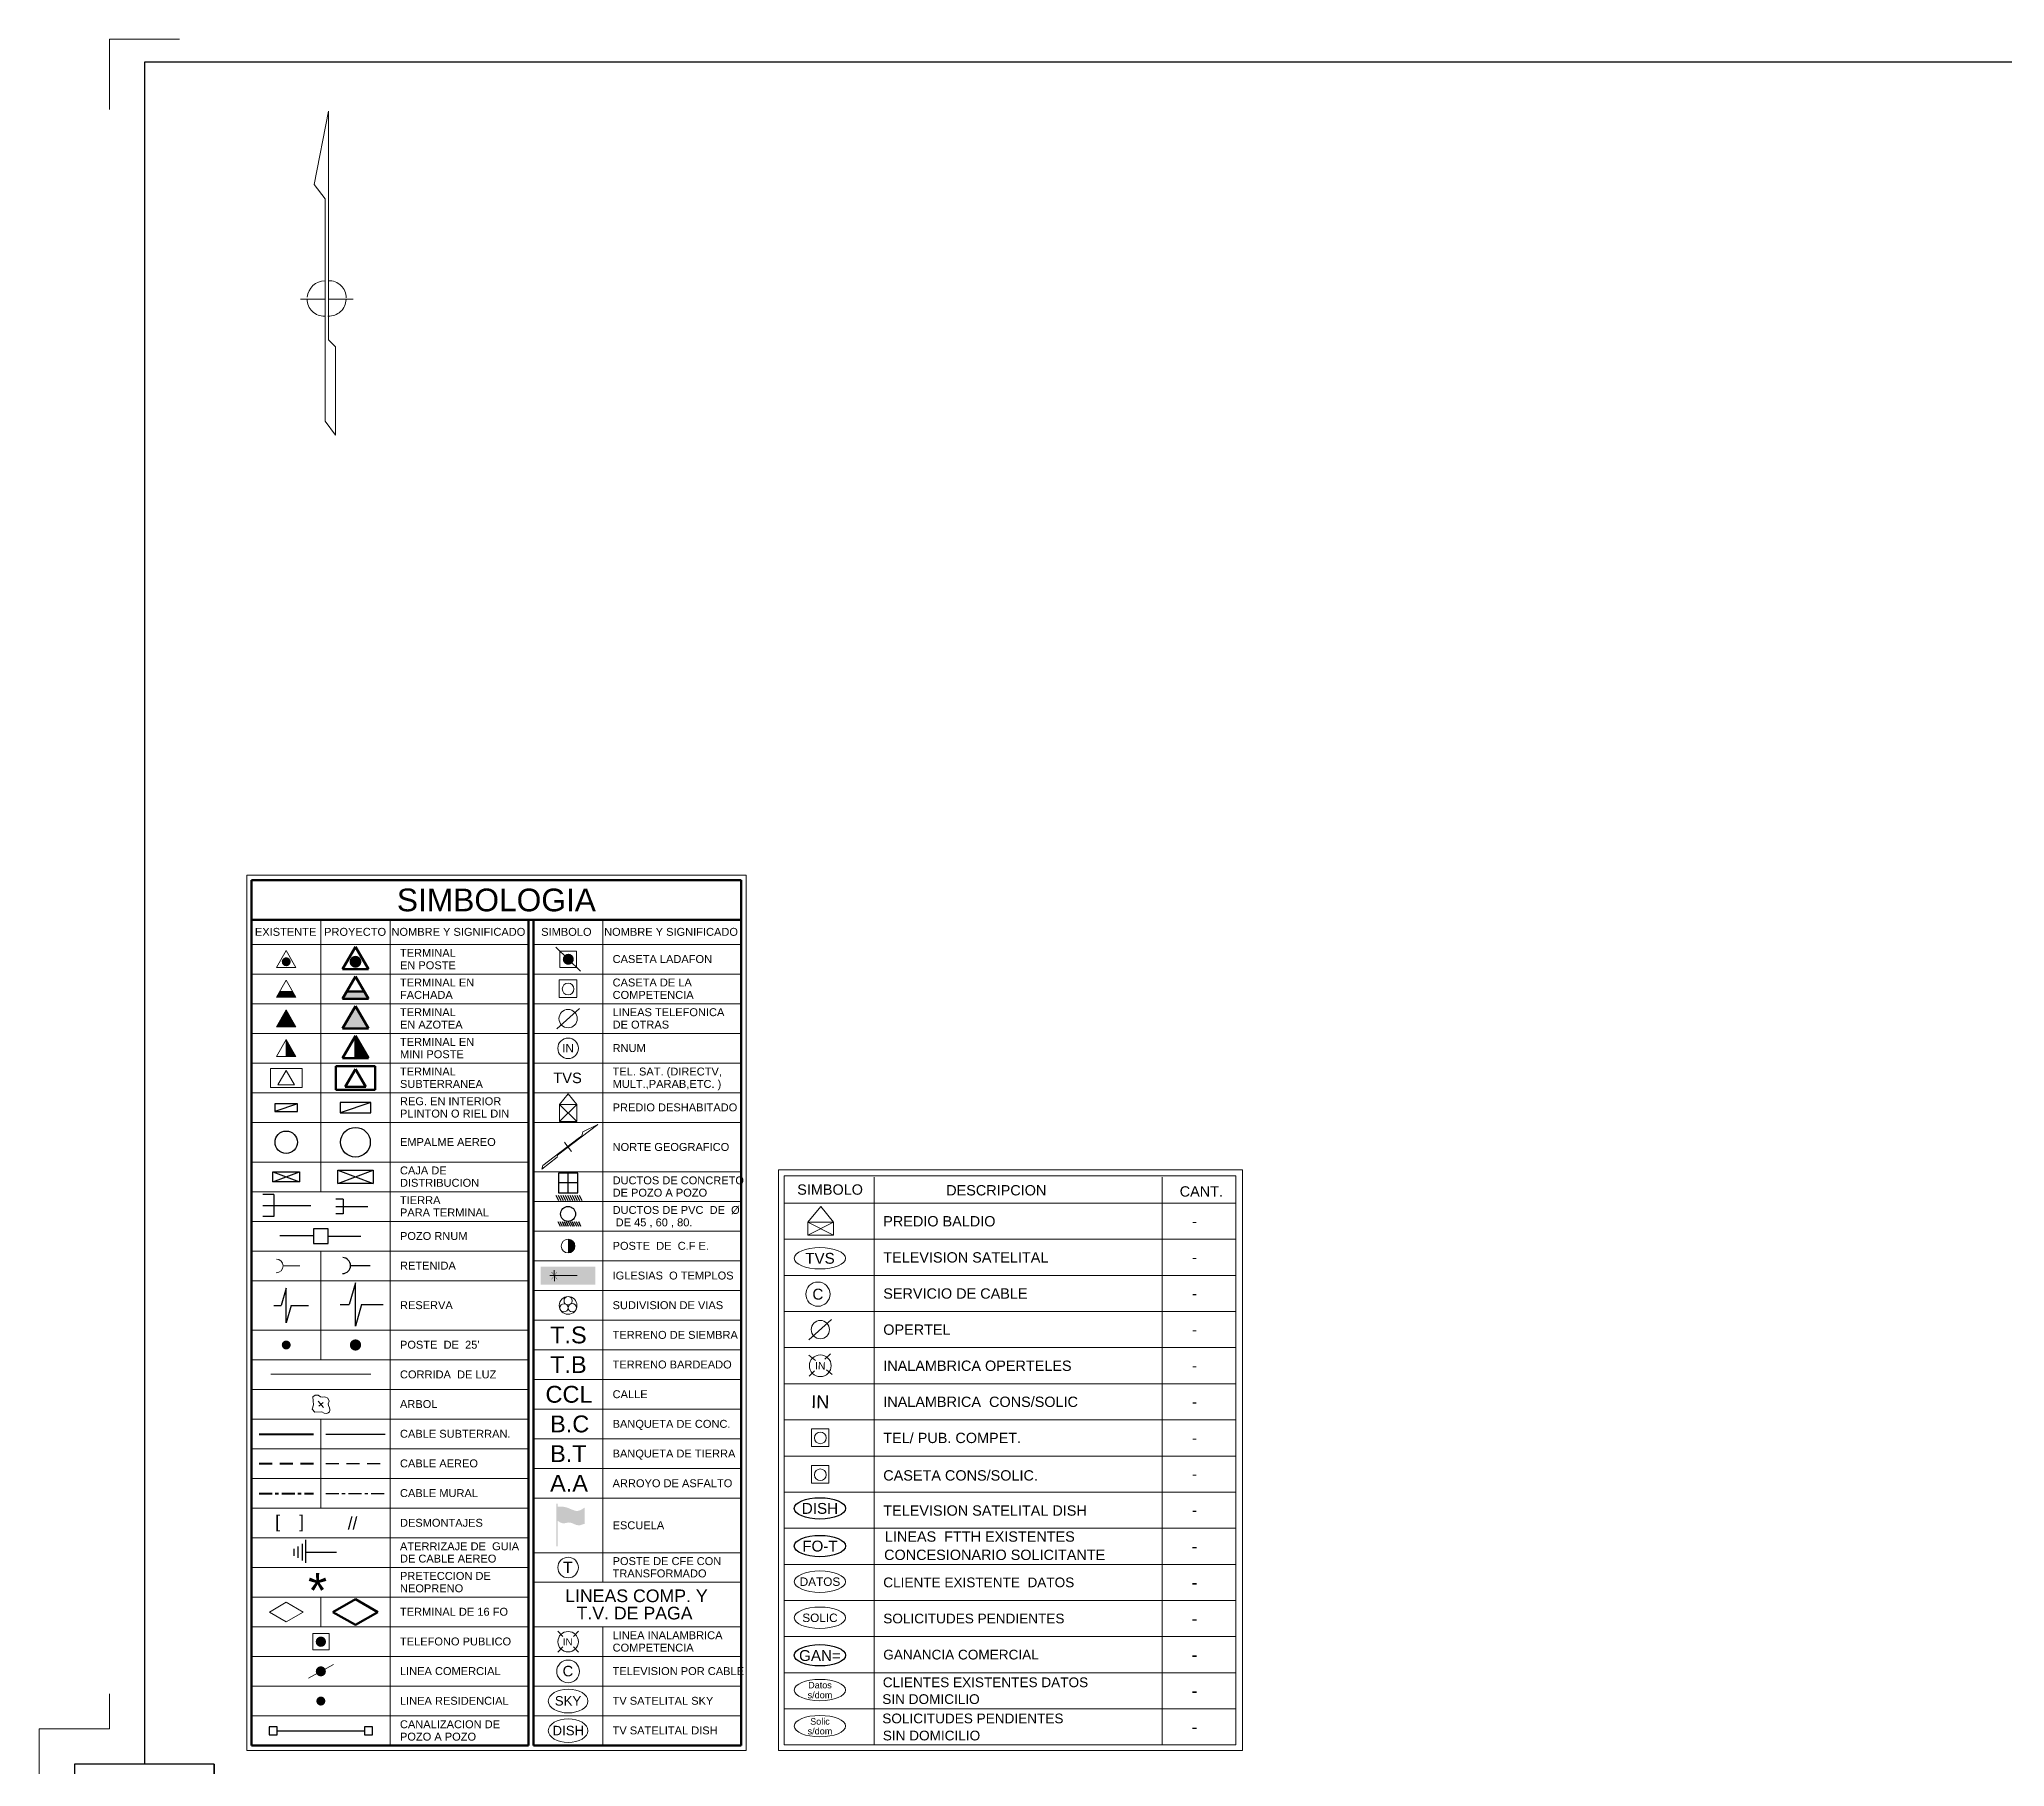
# Model space of a CAD drawing. Header units: millimetres. Extents: x -3867 to -351, y 1591 to 3666.
# Drawn here: x -2897.1 to -2594, y 1864.5 to 2130.9 of the extents above; entities that cross this region are included whole.
import ezdxf
from ezdxf.enums import TextEntityAlignment as Align

# ---------------------------------------------------------------- set-up
doc = ezdxf.new("R2010")
doc.units = ezdxf.units.MM
doc.linetypes.add('TLSIGC_002', pattern=[0.8, 0.5, -0.3])
doc.linetypes.add('TLSIGC_004', pattern=[7, 4, -1, 1, -1])
for name, color, linetype, lineweight in [('CABLE EXISTENTE SUBTERRANEO SECUNDARIO', 82, 'Continuous', 40), ('CAJA DE DISTRIBUCION EXISTENTE', 92, 'Continuous', 30), ('CAJA DE EMPALMES EXISTENTE SECUNDARIO', 82, 'Continuous', 30), ('CANALIZACION P.V.C. ALIGERADA EXISTENTE', 132, 'Continuous', 30), ('CASETA TELEFONICA LADATEL', 82, 'Continuous', 15), ('MARCO DE CONSTRUCCION', 7, 'Continuous', 5), ('PERFILES  DE CANALIZACION P.V.C. ALIGERADA EXISTENTE', 132, 'Continuous', 30), ('POZOS TRADICIONALES EXISTENTES', 132, 'Continuous', 30), ('REGISTROS DE DISTRIBUCION DE EDIFICIOS EXISTENTE', 82, 'Continuous', 30), ('TERMINAL PROYECTADA EN INTERIOR', 1, 'Continuous', 60)]:
    doc.layers.add(name, color=color, linetype=linetype, lineweight=lineweight)
doc.layers.add('CABLE PROYECTADO SUBTERRANEO', color=1, linetype='Continuous')
doc.layers.add('CLIENTE INFINITUM', color=1, linetype='Continuous')
doc.styles.get("Standard").update_dxf_attribs({"font": 'arial.ttf'})

msp = doc.modelspace()

# ---------------------------------------------------------------- hatches: boundary and pattern name
at = {"layer": 'CABLE PROYECTADO SUBTERRANEO'}
h = msp.add_hatch(color=256, dxfattribs=at)
edge = h.paths.add_edge_path()
edge.add_arc((-2848.37, 1929.58), 0.874, 0, 360)
at = {"layer": 'CASETA TELEFONICA LADATEL'}
h = msp.add_hatch(color=256, dxfattribs=at)
edge = h.paths.add_edge_path()
edge.add_arc((-2815.55, 1989.06), 0.85, 0, 360)
h = msp.add_hatch(color=256, dxfattribs=at)
edge = h.paths.add_edge_path()
edge.add_arc((-2853.71, 1883.82), 0.798, 0, 360)
at = {"layer": 'MARCO DE CONSTRUCCION'}
h = msp.add_hatch(color=0, dxfattribs=at)
edge = h.paths.add_edge_path()
edge.add_arc((-2859.05, 1988.68), 0.69, 0, 360)
for points in [[(-2857.55, 1983.24), (-2858.05, 1984.1), (-2860.05, 1984.1), (-2860.55, 1983.24)], [(-2860.55, 1978.66), (-2859.05, 1981.26), (-2857.55, 1978.66)], [(-2859.05, 1976.69), (-2859.05, 1974.09), (-2857.55, 1974.09)], [(-2815.58, 1945.88), (-2815.44, 1945.87), (-2815.3, 1945.84), (-2815.2, 1945.81), (-2815.08, 1945.75), (-2814.93, 1945.65), (-2814.84, 1945.57), (-2814.75, 1945.47), (-2814.68, 1945.36), (-2814.62, 1945.24), (-2814.58, 1945.15), (-2814.55, 1945.02), (-2814.54, 1944.89), (-2814.54, 1944.81), (-2814.55, 1944.67), (-2814.58, 1944.52), (-2814.65, 1944.36), (-2814.72, 1944.25), (-2814.8, 1944.14), (-2814.91, 1944.04), (-2814.99, 1943.98), (-2815.07, 1943.92), (-2815.22, 1943.85), (-2815.36, 1943.81), (-2815.48, 1943.79), (-2815.58, 1943.78)], [(-2819.81, 1938.87), (-2811.37, 1938.87), (-2811.37, 1941.68), (-2819.81, 1941.68), (-2819.81, 1938.87), (-2819.78, 1938.9), (-2811.4, 1938.9), (-2811.4, 1941.65), (-2819.78, 1941.65), (-2819.78, 1938.89)], [(-2818.41, 1940.3), (-2817.73, 1940.3), (-2817.73, 1941.12), (-2817.68, 1941.12), (-2817.68, 1940.3), (-2812.78, 1940.3), (-2812.78, 1940.25), (-2817.68, 1940.25), (-2817.68, 1939.43), (-2817.73, 1939.43), (-2817.73, 1940.25), (-2818.41, 1940.25), (-2818.41, 1940.3)], [(-2818.15, 1940.82), (-2818.11, 1940.86), (-2817.8, 1940.45), (-2817.84, 1940.42)], [(-2817.86, 1940.12), (-2817.82, 1940.1), (-2818.11, 1939.7), (-2818.14, 1939.73)], [(-2817.6, 1940.1), (-2817.56, 1940.14), (-2817.25, 1939.73), (-2817.29, 1939.7)], [(-2817.3, 1940.84), (-2817.27, 1940.82), (-2817.56, 1940.42), (-2817.59, 1940.46)]]:
    msp.add_hatch(color=256, dxfattribs=at).paths.add_polyline_path(points)
h = msp.add_hatch(color=256, dxfattribs=at)
edge = h.paths.add_edge_path()
edge.add_arc((-2859.05, 1929.58), 0.69, 0, 360)
at = {"layer": 'MARCO DE CONSTRUCCION', "linetype": 'Continuous', "lineweight": 20}
msp.add_hatch(color=7, dxfattribs=at).paths.add_polyline_path([(-2817.42, 1898.53), (-2817.2, 1898.53), (-2817.2, 1902.47), (-2817.03, 1902.36), (-2816.96, 1902.31), (-2816.87, 1902.25), (-2816.78, 1902.21), (-2816.65, 1902.16), (-2816.56, 1902.13), (-2816.47, 1902.1), (-2816.31, 1902.08), (-2816.21, 1902.08), (-2816.12, 1902.09), (-2815.92, 1902.13), (-2815.79, 1902.16), (-2815.69, 1902.18), (-2815.64, 1902.19), (-2815.61, 1902.2), (-2815.58, 1902.2), (-2815.56, 1902.21), (-2815.53, 1902.21), (-2815.51, 1902.21), (-2815.48, 1902.2), (-2815.37, 1902.2), (-2815.26, 1902.18), (-2815.17, 1902.16), (-2815.1, 1902.15), (-2815.04, 1902.13), (-2814.95, 1902.09), (-2814.84, 1902.05), (-2814.71, 1902), (-2814.59, 1901.94), (-2814.38, 1901.85), (-2814.09, 1901.79), (-2813.97, 1901.76), (-2813.88, 1901.76), (-2813.79, 1901.77), (-2813.7, 1901.79), (-2813.63, 1901.81), (-2813.46, 1901.87), (-2813.35, 1901.91), (-2813.23, 1901.96), (-2813.16, 1901.99), (-2813.11, 1901.99), (-2813.03, 1901.98), (-2813.03, 1904.49), (-2813.06, 1904.48), (-2813.12, 1904.44), (-2813.33, 1904.3), (-2813.54, 1904.18), (-2813.67, 1904.11), (-2813.85, 1904.05), (-2813.98, 1904.02), (-2813.98, 1904.02), (-2814.09, 1903.99), (-2814.18, 1903.98), (-2814.29, 1903.98), (-2814.51, 1904.03), (-2814.61, 1904.06), (-2814.78, 1904.12), (-2814.91, 1904.17), (-2815.2, 1904.28), (-2815.45, 1904.39), (-2815.65, 1904.47), (-2815.99, 1904.57), (-2816.39, 1904.64), (-2816.61, 1904.66), (-2816.85, 1904.67), (-2817.14, 1904.65), (-2817.2, 1904.66), (-2817.2, 1905.1), (-2817.42, 1905.1), (-2817.42, 1905.1), (-2817.42, 1905.1)])
at = {"layer": 'MARCO DE CONSTRUCCION'}
h = msp.add_hatch(color=7, dxfattribs=at)
edge = h.paths.add_edge_path()
edge.add_arc((-2853.71, 1879.25), 0.782, 0, 360)
h = msp.add_hatch(color=7, dxfattribs=at)
edge = h.paths.add_edge_path()
edge.add_arc((-2853.71, 1874.67), 0.698, 0, 360)
at = {"layer": 'TERMINAL PROYECTADA EN INTERIOR', "linetype": 'Continuous', "lineweight": 50}
h = msp.add_hatch(color=1, dxfattribs=at)
edge = h.paths.add_edge_path()
edge.add_arc((-2848.37, 1988.68), 0.92, 0, 360)
at = {"layer": 'TERMINAL PROYECTADA EN INTERIOR'}
for points in [[(-2846.37, 1982.95), (-2847.04, 1984.1), (-2849.71, 1984.1), (-2850.37, 1982.95)], [(-2848.37, 1981.84), (-2850.37, 1978.37), (-2846.37, 1978.37)], [(-2848.37, 1973.8), (-2846.37, 1973.8), (-2848.37, 1977.26)]]:
    msp.add_hatch(color=256, dxfattribs=at).paths.add_polyline_path(points)

# ---------------------------------------------------------------- linework, layer by layer
at = {"layer": 'CABLE EXISTENTE SUBTERRANEO SECUNDARIO', "linetype": 'Continuous', "ltscale": 4}
msp.add_line((-2863.24, 1915.85), (-2854.85, 1915.85), dxfattribs=at)
at = {"layer": 'CABLE EXISTENTE SUBTERRANEO SECUNDARIO', "linetype": 'TLSIGC_002', "ltscale": 4}
msp.add_line((-2863.24, 1911.28), (-2854.85, 1911.28), dxfattribs=at)
at = {"layer": 'CABLE EXISTENTE SUBTERRANEO SECUNDARIO', "linetype": 'TLSIGC_004', "ltscale": 0.5}
msp.add_line((-2863.24, 1906.7), (-2854.85, 1906.7), dxfattribs=at)
at = {"layer": 'CABLE PROYECTADO SUBTERRANEO'}
for p, q in [((-2846.01, 1966.97), (-2850.73, 1965.39)), ((-2846.01, 1966.97), (-2850.73, 1966.97)), ((-2850.73, 1966.97), (-2850.73, 1965.39)), ((-2850.73, 1965.39), (-2846.01, 1965.39)), ((-2846.01, 1965.39), (-2846.01, 1966.97)), ((-2851.09, 1954.49), (-2845.65, 1956.53)), ((-2851.09, 1956.53), (-2845.65, 1954.49)), ((-2851.09, 1956.53), (-2845.65, 1956.53)), ((-2851.09, 1954.49), (-2851.09, 1956.53)), ((-2845.65, 1956.53), (-2845.65, 1954.49)), ((-2860.97, 1952.8), (-2862.68, 1952.8)), ((-2860.97, 1952.8), (-2860.97, 1949.37)), ((-2845.65, 1954.49), (-2851.09, 1954.49)), ((-2862.68, 1951.09), (-2855.25, 1951.09)), ((-2860.97, 1949.37), (-2862.68, 1949.37)), ((-2849.14, 1941.83), (-2846.09, 1941.83)), ((-2848.37, 1939.15), (-2849.32, 1935.81)), ((-2848.37, 1932.48), (-2848.37, 1939.15)), ((-2850.75, 1935.81), (-2849.32, 1935.81)), ((-2847.42, 1935.81), (-2848.37, 1932.48)), ((-2847.42, 1935.81), (-2844.08, 1935.81)), ((-2857.84, 1897.04), (-2857.84, 1898.12)), ((-2857.24, 1898.53), (-2857.24, 1896.75)), ((-2856.55, 1896.34), (-2856.55, 1898.93)), ((-2856.07, 1897.63), (-2851.31, 1897.63)), ((-2856.06, 1899.52), (-2856.06, 1895.96))]:
    msp.add_line(p, q, dxfattribs=at)
at = {"layer": 'CABLE PROYECTADO SUBTERRANEO', "linetype": 'Continuous', "ltscale": 4}
msp.add_line((-2852.95, 1915.85), (-2843.8, 1915.85), dxfattribs=at)
at = {"layer": 'CABLE PROYECTADO SUBTERRANEO', "linetype": 'TLSIGC_002', "ltscale": 4}
msp.add_line((-2852.95, 1911.28), (-2843.8, 1911.28), dxfattribs=at)
at = {"layer": 'CABLE PROYECTADO SUBTERRANEO', "linetype": 'TLSIGC_004', "ltscale": 0.5}
msp.add_line((-2852.95, 1906.7), (-2843.8, 1906.7), dxfattribs=at)
at = {"layer": 'CABLE PROYECTADO SUBTERRANEO'}
msp.add_circle((-2848.37, 1960.84), 2.29, dxfattribs=at)
msp.add_arc((-2850.36, 1941.82), 1.23, 270, 89, dxfattribs=at)
at = {"layer": 'CAJA DE DISTRIBUCION EXISTENTE'}
for p, q in [((-2861.09, 1954.74), (-2857, 1956.27)), ((-2861.09, 1956.27), (-2857, 1954.74)), ((-2861.09, 1956.27), (-2857, 1956.27)), ((-2861.09, 1954.74), (-2861.09, 1956.27)), ((-2857, 1956.27), (-2857, 1954.74)), ((-2857, 1954.74), (-2861.09, 1954.74))]:
    msp.add_line(p, q, dxfattribs=at)
at = {"layer": 'CAJA DE EMPALMES EXISTENTE SECUNDARIO'}
for p, q in [((-2850.28, 1952.07), (-2851.42, 1952.07)), ((-2850.28, 1952.07), (-2850.28, 1949.79)), ((-2851.42, 1950.93), (-2846.47, 1950.93)), ((-2850.28, 1949.79), (-2851.42, 1949.79)), ((-2859.05, 1938.35), (-2859.81, 1935.68)), ((-2859.05, 1933.01), (-2859.05, 1938.35)), ((-2860.95, 1935.68), (-2859.81, 1935.68)), ((-2858.29, 1935.68), (-2859.05, 1933.01)), ((-2858.29, 1935.68), (-2855.62, 1935.68))]:
    msp.add_line(p, q, dxfattribs=at)
msp.add_circle((-2859.05, 1960.84), 1.73, dxfattribs=at)
at = {"layer": 'CANALIZACION P.V.C. ALIGERADA EXISTENTE'}
for p, q in [((-2854.87, 1946.43), (-2860.06, 1946.43)), ((-2852.54, 1946.36), (-2847.57, 1946.36)), ((-2860.43, 1870.09), (-2846.98, 1870.09))]:
    msp.add_line(p, q, dxfattribs=at)
at = {"layer": 'CASETA TELEFONICA LADATEL'}
for p, q in [((-2817.47, 1990.91), (-2813.69, 1987.21)), ((-2816.9, 1990.32), (-2814.3, 1990.32)), ((-2816.86, 1987.8), (-2816.86, 1990.27)), ((-2814.3, 1990.32), (-2814.3, 1987.8)), ((-2814.3, 1987.8), (-2816.86, 1987.8)), ((-2852.45, 1885.09), (-2854.97, 1885.09)), ((-2854.97, 1885.09), (-2854.97, 1882.56)), ((-2854.97, 1882.56), (-2852.45, 1882.56)), ((-2852.45, 1882.56), (-2852.45, 1885.09))]:
    msp.add_line(p, q, dxfattribs=at)
for centre in [(-2815.58, 1975.33), (-2815.58, 1895.26)]:
    msp.add_circle(centre, 1.59, dxfattribs=at)
at = {"layer": 'CLIENTE INFINITUM', "linetype": 'Continuous'}
for centre in [(-2776.74, 1904.38), (-2776.74, 1898.57), (-2776.74, 1881.73)]:
    msp.add_ellipse(centre, major_axis=(-3.96, 0), ratio=0.416, dxfattribs=at)
at = {"layer": 'MARCO DE CONSTRUCCION'}
for p, q in [((-2852.55, 2119.87), (-2854.73, 2108.52)), ((-2852.55, 2084.59), (-2852.55, 2119.87)), ((-2854.73, 2108.52), (-2853.07, 2106.32)), ((-2853.07, 2106.32), (-2853.07, 2103.02)), ((-2853.07, 2103.02), (-2853.07, 2072.07)), ((-2853.07, 2090.85), (-2856.86, 2090.85)), ((-2852.55, 2090.85), (-2848.75, 2090.85)), ((-2851.47, 2083.51), (-2852.55, 2084.59)), ((-2851.47, 2069.89), (-2851.47, 2083.51)), ((-2853.07, 2072.07), (-2851.47, 2069.89)), ((-2859.05, 1990.41), (-2860.55, 1987.81)), ((-2857.55, 1987.81), (-2859.05, 1990.41)), ((-2860.55, 1987.81), (-2857.55, 1987.81)), ((-2859.05, 1985.84), (-2860.55, 1983.24)), ((-2857.55, 1983.24), (-2859.05, 1985.84)), ((-2814.26, 1985.9), (-2816.96, 1985.9)), ((-2816.96, 1985.9), (-2816.96, 1983.17)), ((-2814.26, 1983.24), (-2814.26, 1985.9)), ((-2860.55, 1983.24), (-2857.55, 1983.24)), ((-2860.05, 1984.1), (-2858.05, 1984.1)), ((-2816.96, 1983.17), (-2814.26, 1983.17)), ((-2817.34, 1978.35), (-2813.83, 1981.47)), ((-2859.05, 1976.69), (-2860.55, 1974.09)), ((-2859.05, 1976.69), (-2859.05, 1974.09)), ((-2857.55, 1974.09), (-2859.05, 1976.69)), ((-2860.55, 1974.09), (-2857.55, 1974.09)), ((-2856.61, 1972.22), (-2861.49, 1972.22)), ((-2861.49, 1972.22), (-2861.49, 1969.29)), ((-2859.05, 1971.9), (-2860.33, 1969.68)), ((-2857.77, 1969.68), (-2859.05, 1971.9)), ((-2856.61, 1969.29), (-2856.61, 1972.22)), ((-2861.49, 1969.29), (-2856.61, 1969.29)), ((-2860.33, 1969.68), (-2857.77, 1969.68)), ((-2778.59, 1948.5), (-2776.61, 1950.95)), ((-2776.61, 1950.95), (-2774.64, 1948.5)), ((-2778.59, 1946.52), (-2774.64, 1948.5)), ((-2774.64, 1946.52), (-2778.59, 1948.5)), ((-2774.64, 1948.5), (-2778.59, 1948.5)), ((-2778.59, 1948.5), (-2778.59, 1946.52)), ((-2778.59, 1946.52), (-2774.64, 1946.52)), ((-2774.64, 1946.52), (-2774.64, 1948.5)), ((-2859.55, 1941.78), (-2856.94, 1941.78)), ((-2818.41, 1940.28), (-2814.19, 1940.28)), ((-2817.71, 1941.12), (-2817.7, 1939.44)), ((-2854.61, 1921.84), (-2854.93, 1921.59)), ((-2854.93, 1921.59), (-2854.82, 1920.35)), ((-2854.4, 1921.83), (-2854.61, 1921.84)), ((-2854.14, 1921.86), (-2854.4, 1921.83)), ((-2853.77, 1921.59), (-2854.14, 1921.86)), ((-2853.5, 1921.51), (-2853.77, 1921.59)), ((-2853.11, 1921.58), (-2853.5, 1921.51)), ((-2852.64, 1921.37), (-2853.11, 1921.58)), ((-2854.82, 1920.35), (-2855.03, 1919.68)), ((-2855.03, 1919.68), (-2854.64, 1919.2)), ((-2854.64, 1919.2), (-2853.54, 1919.28)), ((-2854.1, 1920.93), (-2853.31, 1919.92)), ((-2853.37, 1920.69), (-2854.04, 1920.17)), ((-2853.54, 1919.28), (-2853.18, 1919.07)), ((-2853.18, 1919.07), (-2852.78, 1919.02)), ((-2852.78, 1919.02), (-2852.57, 1919.13)), ((-2852.42, 1920.94), (-2852.64, 1921.37)), ((-2852.59, 1920.49), (-2852.42, 1920.94)), ((-2852.51, 1920.27), (-2852.59, 1920.49)), ((-2852.57, 1919.13), (-2852.4, 1919.28)), ((-2852.37, 1919.89), (-2852.51, 1920.27)), ((-2852.4, 1919.28), (-2852.32, 1919.46)), ((-2852.33, 1919.62), (-2852.37, 1919.89)), ((-2852.32, 1919.46), (-2852.33, 1919.62)), ((-2859.05, 1889.9), (-2861.65, 1888.4)), ((-2861.65, 1888.4), (-2859.05, 1886.9)), ((-2856.45, 1888.4), (-2859.05, 1889.9)), ((-2859.05, 1886.9), (-2856.45, 1888.4)), ((-2816.39, 1884.63), (-2817.18, 1885.43)), ((-2814.77, 1884.63), (-2813.98, 1885.43)), ((-2816.39, 1883.02), (-2817.18, 1882.22)), ((-2814.77, 1883.02), (-2813.98, 1882.22))]:
    msp.add_line(p, q, dxfattribs=at)
at = {"layer": 'MARCO DE CONSTRUCCION', "color": 7, "linetype": 'Continuous', "lineweight": 5}
for p, q in [((-2788.13, 2002.02), (-2865.15, 2002.02)), ((-2865.15, 2002.02), (-2865.15, 1867.05)), ((-2788.13, 1867.05), (-2788.13, 2002.02)), ((-2864.39, 1995.16), (-2821.68, 1995.16)), ((-2853.71, 1995.16), (-2853.71, 1953.22)), ((-2843.03, 1995.16), (-2843.03, 1867.81)), ((-2810.24, 1995.16), (-2810.24, 1892.98)), ((-2864.39, 1991.35), (-2821.68, 1991.35)), ((-2820.92, 1991.35), (-2788.89, 1991.35)), ((-2864.39, 1986.77), (-2821.68, 1986.77)), ((-2820.92, 1986.77), (-2788.89, 1986.77)), ((-2864.39, 1982.2), (-2821.68, 1982.2)), ((-2820.92, 1982.2), (-2788.89, 1982.2)), ((-2864.39, 1977.62), (-2821.68, 1977.62)), ((-2820.92, 1977.62), (-2788.89, 1977.62)), ((-2864.39, 1973.05), (-2821.68, 1973.05)), ((-2820.92, 1973.05), (-2788.89, 1973.05)), ((-2864.39, 1968.47), (-2821.68, 1968.47)), ((-2820.92, 1968.47), (-2788.89, 1968.47)), ((-2864.39, 1963.89), (-2821.68, 1963.89)), ((-2820.92, 1963.89), (-2788.89, 1963.89)), ((-2864.39, 1957.79), (-2821.68, 1957.79)), ((-2820.92, 1956.27), (-2788.89, 1956.27)), ((-2864.39, 1953.22), (-2821.68, 1953.22)), ((-2820.92, 1951.69), (-2788.89, 1951.69)), ((-2864.39, 1948.64), (-2821.68, 1948.64)), ((-2820.92, 1947.12), (-2788.89, 1947.12)), ((-2864.39, 1944.07), (-2821.68, 1944.07)), ((-2853.71, 1944.07), (-2853.71, 1927.29)), ((-2820.92, 1942.54), (-2788.89, 1942.54)), ((-2864.39, 1939.49), (-2821.68, 1939.49)), ((-2820.92, 1937.97), (-2788.89, 1937.97)), ((-2864.39, 1931.87), (-2821.68, 1931.87)), ((-2820.92, 1933.39), (-2788.89, 1933.39)), ((-2820.92, 1928.82), (-2788.89, 1928.82)), ((-2864.39, 1927.29), (-2821.68, 1927.29)), ((-2864.39, 1922.72), (-2821.68, 1922.72)), ((-2820.92, 1924.24), (-2788.89, 1924.24)), ((-2820.92, 1919.67), (-2788.89, 1919.67)), ((-2864.39, 1918.14), (-2821.68, 1918.14)), ((-2853.71, 1918.14), (-2853.71, 1904.41)), ((-2864.39, 1913.56), (-2821.68, 1913.56)), ((-2820.92, 1915.09), (-2788.89, 1915.09)), ((-2820.92, 1910.51), (-2788.89, 1910.51)), ((-2864.39, 1908.99), (-2821.68, 1908.99)), ((-2864.39, 1904.41), (-2821.68, 1904.41)), ((-2820.92, 1905.94), (-2788.89, 1905.94)), ((-2864.39, 1899.84), (-2821.68, 1899.84)), ((-2820.92, 1897.55), (-2788.89, 1897.55)), ((-2864.39, 1895.26), (-2821.68, 1895.26)), ((-2820.92, 1892.98), (-2788.89, 1892.98)), ((-2864.39, 1890.69), (-2821.68, 1890.69)), ((-2853.71, 1890.69), (-2853.71, 1886.11)), ((-2864.39, 1886.11), (-2821.68, 1886.11)), ((-2820.92, 1886.11), (-2788.89, 1886.11)), ((-2810.24, 1886.11), (-2810.24, 1867.81)), ((-2864.39, 1881.54), (-2821.68, 1881.54)), ((-2820.92, 1881.54), (-2788.89, 1881.54)), ((-2864.39, 1876.96), (-2821.68, 1876.96)), ((-2820.92, 1876.96), (-2788.89, 1876.96)), ((-2864.39, 1872.39), (-2821.68, 1872.39)), ((-2820.92, 1872.39), (-2788.89, 1872.39)), ((-2865.15, 1867.05), (-2788.13, 1867.05))]:
    msp.add_line(p, q, dxfattribs=at)
at = {"layer": 'MARCO DE CONSTRUCCION', "color": 7, "linetype": 'Continuous', "lineweight": 50}
for p, q in [((-2864.39, 2001.26), (-2788.89, 2001.26)), ((-2864.39, 2001.26), (-2864.39, 1867.81)), ((-2788.89, 2001.26), (-2788.89, 1867.81)), ((-2788.89, 1995.16), (-2864.39, 1995.16)), ((-2821.68, 1867.81), (-2821.68, 1995.16)), ((-2820.92, 1995.16), (-2820.92, 1867.81)), ((-2864.39, 1867.81), (-2821.68, 1867.81)), ((-2820.92, 1867.81), (-2788.89, 1867.81))]:
    msp.add_line(p, q, dxfattribs=at)
at = {"layer": 'MARCO DE CONSTRUCCION', "color": 7}
for p, q in [((-2816.9, 1966.68), (-2815.58, 1968.31)), ((-2815.58, 1968.31), (-2814.26, 1966.68)), ((-2816.9, 1964.05), (-2814.26, 1966.68)), ((-2814.26, 1964.05), (-2816.9, 1966.68)), ((-2814.26, 1966.68), (-2816.9, 1966.68)), ((-2816.9, 1966.68), (-2816.9, 1964.05)), ((-2816.9, 1964.05), (-2814.26, 1964.05)), ((-2814.26, 1964.05), (-2814.26, 1966.68)), ((-2814.04, 1961.41), (-2819.47, 1957.27)), ((-2817.2, 1958.85), (-2811.01, 1963.57)), ((-2813.46, 1961.85), (-2814.04, 1961.41)), ((-2813.29, 1962.43), (-2813.46, 1961.85)), ((-2811.01, 1963.57), (-2813.29, 1962.43)), ((-2819.64, 1956.69), (-2817.25, 1958.52)), ((-2817.25, 1958.52), (-2817.2, 1958.85)), ((-2815.65, 1960.18), (-2816.16, 1960.84)), ((-2815.58, 1960.08), (-2815.07, 1959.41)), ((-2819.47, 1957.27), (-2819.64, 1956.69)), ((-2861.4, 1925.07), (-2846.02, 1925.07)), ((-2855.64, 1878.18), (-2851.78, 1880.32))]:
    msp.add_line(p, q, dxfattribs=at)
at = {"layer": 'MARCO DE CONSTRUCCION', "linetype": 'Continuous'}
for p, q in [((-2768.36, 1867.91), (-2768.36, 1955.45)), ((-2723.97, 1955.45), (-2723.97, 1867.91)), ((-2782.27, 1951.45), (-2712.59, 1951.45)), ((-2712.59, 1945.88), (-2782.27, 1945.88)), ((-2712.59, 1940.31), (-2782.27, 1940.31)), ((-2712.59, 1934.74), (-2782.27, 1934.74)), ((-2712.59, 1929.17), (-2782.27, 1929.17)), ((-2712.59, 1923.6), (-2782.27, 1923.6)), ((-2712.59, 1918.03), (-2782.27, 1918.03)), ((-2712.59, 1912.46), (-2782.27, 1912.46)), ((-2712.59, 1906.89), (-2782.27, 1906.89)), ((-2712.59, 1901.32), (-2782.27, 1901.32)), ((-2712.59, 1895.75), (-2782.27, 1895.75)), ((-2712.59, 1890.18), (-2782.27, 1890.18)), ((-2712.59, 1884.61), (-2782.27, 1884.61)), ((-2712.59, 1879.04), (-2782.27, 1879.04)), ((-2712.59, 1873.48), (-2782.27, 1873.48))]:
    msp.add_line(p, q, dxfattribs=at)
at = {"layer": 'MARCO DE CONSTRUCCION', "color": 4, "linetype": 'Continuous'}
for p, q in [((-2778.45, 1930.39), (-2774.94, 1933.51)), ((-2778.47, 1928), (-2777.45, 1927.2)), ((-2775.98, 1927.38), (-2775.13, 1928.23)), ((-2778.39, 1924.79), (-2777.6, 1925.57)), ((-2775.74, 1925.76), (-2774.84, 1925.02))]:
    msp.add_line(p, q, dxfattribs=at)
at = {"layer": 'MARCO DE CONSTRUCCION'}
for points in [[(-2875.49, 2130.93), (-2886.31, 2130.93), (-2886.31, 2120.11)], [(-2857.55, 1978.66), (-2859.05, 1981.26), (-2860.55, 1978.66), (-2857.55, 1978.66)], [(-2886.31, 1875.78), (-2886.31, 1870.37), (-2897.13, 1870.37), (-2897.13, 1859.55)]]:
    msp.add_lwpolyline(points, dxfattribs=at)
at = {"layer": 'MARCO DE CONSTRUCCION', "color": 7, "linetype": 'Continuous', "lineweight": 30}
msp.add_lwpolyline([(-2870.15, 1864.96), (-2891.72, 1864.96), (-2891.72, 1602.5), (-2870.15, 1602.5), (-2870.15, 1864.96), (-2870.15, 1602.5), (-2070.22, 1602.5), (-2070.22, 2127.42), (-2880.93, 2127.42), (-2880.93, 1864.96)], dxfattribs=at)
at = {"layer": 'MARCO DE CONSTRUCCION', "linetype": 'Continuous'}
for points in [[(-2711.6, 1867.05), (-2783.13, 1867.05), (-2783.13, 1956.58), (-2711.6, 1956.58)], [(-2782.27, 1955.67), (-2712.59, 1955.67), (-2712.59, 1867.91), (-2782.27, 1867.91)]]:
    msp.add_lwpolyline(points, close=True, dxfattribs=at)
at = {"layer": 'MARCO DE CONSTRUCCION', "color": 4, "linetype": 'Continuous'}
msp.add_lwpolyline([(-2778.07, 1916.67), (-2775.37, 1916.67), (-2775.37, 1913.94), (-2778.07, 1913.94)], close=True, dxfattribs=at)
at = {"layer": 'MARCO DE CONSTRUCCION', "color": 1, "linetype": 'Continuous'}
msp.add_lwpolyline([(-2778.07, 1910.99), (-2775.37, 1910.99), (-2775.37, 1908.26), (-2778.07, 1908.26)], close=True, dxfattribs=at)
at = {"layer": 'MARCO DE CONSTRUCCION'}
for centre, radius in [((-2815.58, 1984.48), 0.903), ((-2815.58, 1944.83), 1.05), ((-2815.58, 1935.68), 1.36), ((-2815.58, 1936.4), 0.633), ((-2816.21, 1935.31), 0.633), ((-2814.94, 1935.32), 0.633), ((-2815.58, 1883.82), 1.58), ((-2815.58, 1879.25), 1.75)]:
    msp.add_circle(centre, radius, dxfattribs=at)
at = {"layer": 'MARCO DE CONSTRUCCION', "color": 7}
msp.add_circle((-2815.58, 1979.91), 1.41, dxfattribs=at)
at = {"layer": 'MARCO DE CONSTRUCCION', "color": 4, "linetype": 'Continuous'}
for centre, radius in [((-2777.06, 1937.42), 1.87), ((-2776.69, 1931.95), 1.41), ((-2776.69, 1926.38), 1.68), ((-2776.69, 1915.25), 0.903)]:
    msp.add_circle(centre, radius, dxfattribs=at)
at = {"layer": 'MARCO DE CONSTRUCCION', "color": 1, "linetype": 'Continuous'}
msp.add_circle((-2776.69, 1909.57), 0.903, dxfattribs=at)
at = {"layer": 'MARCO DE CONSTRUCCION'}
for centre, radius, start, end in [((-2853.01, 2090.9), 2.81, 91, 175), ((-2852.41, 2091.1), 2.6, 359, 93), ((-2853.21, 2090.85), 2.61, 180, 272), ((-2852.47, 2090.9), 2.65, 267, 358), ((-2860.59, 1941.78), 1.05, 270, 89)]:
    msp.add_arc(centre, radius, start, end, dxfattribs=at)
at = {"layer": 'MARCO DE CONSTRUCCION', "color": 1, "linetype": 'Continuous'}
msp.add_ellipse((-2776.74, 1942.95), major_axis=(-3.96, 0), ratio=0.416, dxfattribs=at)
at = {"layer": 'MARCO DE CONSTRUCCION', "color": 7, "linetype": 'Continuous'}
msp.add_ellipse((-2776.74, 1893.08), major_axis=(-3.96, 0), ratio=0.416, dxfattribs=at)
at = {"layer": 'MARCO DE CONSTRUCCION', "color": 3, "linetype": 'Continuous'}
msp.add_ellipse((-2776.74, 1887.51), major_axis=(-3.96, 0), ratio=0.416, dxfattribs=at)
at = {"layer": 'MARCO DE CONSTRUCCION', "color": 5}
for centre in [(-2815.58, 1874.67), (-2815.58, 1870.1)]:
    msp.add_ellipse(centre, major_axis=(-3.05, 0), ratio=0.6, start_param=3.141593, end_param=6.283185, dxfattribs=at)
at = {"layer": 'MARCO DE CONSTRUCCION', "color": 4, "linetype": 'Continuous'}
for centre in [(-2776.74, 1876.37), (-2776.74, 1870.8)]:
    msp.add_ellipse(centre, major_axis=(-3.96, 0), ratio=0.416, dxfattribs=at)
at = {"layer": 'MARCO DE CONSTRUCCION', "color": 5, "extrusion": (0, 0, -1)}
for centre in [(-2815.58, 1874.67), (-2815.58, 1870.1)]:
    msp.add_ellipse(centre, major_axis=(-3.05, 0), ratio=0.6, start_param=3.141593, end_param=6.283185, dxfattribs=at)
at = {"layer": 'PERFILES  DE CANALIZACION P.V.C. ALIGERADA EXISTENTE'}
for p, q in [((-2814.08, 1956.07), (-2817.08, 1956.07)), ((-2817.08, 1956.07), (-2817.08, 1953.07)), ((-2815.58, 1953.07), (-2815.58, 1956.06)), ((-2814.08, 1953.07), (-2814.08, 1956.07)), ((-2817.02, 1951.8), (-2817.42, 1952.63)), ((-2814.08, 1954.57), (-2817.08, 1954.57)), ((-2817.08, 1953.07), (-2814.08, 1953.07)), ((-2816.65, 1951.8), (-2817.05, 1952.63)), ((-2816.29, 1951.8), (-2816.69, 1952.63)), ((-2815.93, 1951.8), (-2816.32, 1952.63)), ((-2815.57, 1951.8), (-2815.97, 1952.63)), ((-2815.2, 1951.8), (-2815.6, 1952.63)), ((-2814.85, 1951.8), (-2815.25, 1952.63)), ((-2814.5, 1951.8), (-2814.9, 1952.63)), ((-2814.12, 1951.8), (-2814.52, 1952.63)), ((-2813.76, 1951.81), (-2814.16, 1952.63)), ((-2813.4, 1951.8), (-2813.8, 1952.63)), ((-2816.76, 1947.84), (-2817.1, 1948.56)), ((-2816.43, 1947.84), (-2816.78, 1948.56)), ((-2816.12, 1947.83), (-2816.47, 1948.55)), ((-2815.81, 1947.84), (-2816.15, 1948.56)), ((-2815.5, 1947.84), (-2815.84, 1948.56)), ((-2815.17, 1947.84), (-2815.52, 1948.56)), ((-2814.87, 1947.83), (-2815.21, 1948.55)), ((-2814.57, 1947.84), (-2814.91, 1948.56)), ((-2814.23, 1947.84), (-2814.58, 1948.56)), ((-2813.92, 1947.84), (-2814.27, 1948.56)), ((-2813.61, 1947.83), (-2813.95, 1948.55))]:
    msp.add_line(p, q, dxfattribs=at)
msp.add_circle((-2815.58, 1949.79), 1.15, dxfattribs=at)
at = {"layer": 'POZOS TRADICIONALES EXISTENTES'}
for p, q in [((-2852.57, 1947.49), (-2854.85, 1947.49)), ((-2854.85, 1947.49), (-2854.85, 1945.22)), ((-2852.57, 1945.22), (-2852.57, 1947.49)), ((-2854.85, 1945.22), (-2852.57, 1945.22)), ((-2860.43, 1870.72), (-2861.68, 1870.72)), ((-2861.68, 1870.72), (-2861.68, 1869.47)), ((-2860.43, 1869.47), (-2860.43, 1870.72)), ((-2845.73, 1870.72), (-2846.98, 1870.72)), ((-2846.98, 1870.72), (-2846.98, 1869.47)), ((-2845.73, 1869.47), (-2845.73, 1870.72)), ((-2861.68, 1869.47), (-2860.43, 1869.47)), ((-2846.98, 1869.47), (-2845.73, 1869.47))]:
    msp.add_line(p, q, dxfattribs=at)
at = {"layer": 'REGISTROS DE DISTRIBUCION DE EDIFICIOS EXISTENTE'}
for p, q in [((-2857.29, 1966.77), (-2860.8, 1965.59)), ((-2857.29, 1966.77), (-2860.8, 1966.77)), ((-2860.8, 1966.77), (-2860.8, 1965.59)), ((-2860.8, 1965.59), (-2857.29, 1965.59)), ((-2857.29, 1965.59), (-2857.29, 1966.77))]:
    msp.add_line(p, q, dxfattribs=at)
at = {"layer": 'TERMINAL PROYECTADA EN INTERIOR'}
for p, q in [((-2848.37, 1990.99), (-2850.37, 1987.52)), ((-2846.37, 1987.52), (-2848.37, 1990.99)), ((-2850.37, 1987.52), (-2846.37, 1987.52)), ((-2848.37, 1986.41), (-2850.37, 1982.95)), ((-2846.37, 1982.95), (-2848.37, 1986.41)), ((-2850.37, 1982.95), (-2846.37, 1982.95)), ((-2849.71, 1984.1), (-2847.04, 1984.1)), ((-2848.37, 1981.84), (-2850.37, 1978.37)), ((-2846.37, 1978.37), (-2848.37, 1981.84)), ((-2850.37, 1978.37), (-2846.37, 1978.37)), ((-2848.37, 1977.26), (-2850.37, 1973.8)), ((-2848.37, 1977.26), (-2848.37, 1973.8)), ((-2846.37, 1973.8), (-2848.37, 1977.26)), ((-2850.37, 1973.8), (-2846.37, 1973.8))]:
    msp.add_line(p, q, dxfattribs=at)
at = {"layer": 'TERMINAL PROYECTADA EN INTERIOR', "color": 1, "linetype": 'Continuous', "lineweight": 50}
for p, q in [((-2845.32, 1972.59), (-2851.42, 1972.59)), ((-2851.42, 1972.59), (-2851.42, 1968.93)), ((-2848.37, 1972.14), (-2849.97, 1969.37)), ((-2846.77, 1969.37), (-2848.37, 1972.14)), ((-2845.32, 1968.93), (-2845.32, 1972.59)), ((-2851.42, 1968.93), (-2845.32, 1968.93)), ((-2849.97, 1969.37), (-2846.77, 1969.37)), ((-2848.37, 1890.4), (-2851.84, 1888.4)), ((-2851.84, 1888.4), (-2848.37, 1886.4)), ((-2844.9, 1888.4), (-2848.37, 1890.4)), ((-2848.37, 1886.4), (-2844.9, 1888.4))]:
    msp.add_line(p, q, dxfattribs=at)

# ---------------------------------------------------------------- texts
at = {"layer": 'CABLE PROYECTADO SUBTERRANEO', "color": 1, "linetype": 'Continuous', "lineweight": 40}
for s, p in [('[    ]', (-2858.53, 1902.13)), ('//', (-2848.82, 1902.13))]:
    msp.add_text(s, height=1.906, dxfattribs=at).set_placement(p, align=Align.MIDDLE)
at = {"layer": 'CABLE PROYECTADO SUBTERRANEO'}
msp.add_text('*', height=5.41, dxfattribs=at).set_placement((-2855.69, 1889.03))
at = {"layer": 'CASETA TELEFONICA LADATEL'}
for s, height, p in [('IN', 1.298, (-2816.5, 1974.71)), ('T', 1.73, (-2816.36, 1894.41))]:
    msp.add_text(s, height=height, dxfattribs=at).set_placement(p)
at = {"layer": 'CLIENTE INFINITUM', "color": 1, "linetype": 'Continuous'}
msp.add_text('TVS', height=1.677, dxfattribs=at).set_placement((-2776.74, 1942.95), align=Align.MIDDLE)
at = {"layer": 'CLIENTE INFINITUM', "linetype": 'Continuous'}
for s, p in [('DISH', (-2776.74, 1904.38)), ('FO-T', (-2776.74, 1898.57)), ('GAN=', (-2776.74, 1881.69))]:
    msp.add_text(s, height=1.677, dxfattribs=at).set_placement(p, align=Align.MIDDLE)
at = {"layer": 'CLIENTE INFINITUM', "color": 4, "linetype": 'Continuous'}
for s, p in [('s/dom', (-2776.74, 1875.62)), ('Datos', (-2776.74, 1877.12)), ('s/dom', (-2776.74, 1870.05)), ('Solic', (-2776.74, 1871.55))]:
    msp.add_text(s, height=1, dxfattribs=at).set_placement(p, align=Align.MIDDLE)
at = {"layer": 'MARCO DE CONSTRUCCION', "color": 7}
msp.add_text('SIMBOLOGIA', height=3.5, rotation=359.9796, dxfattribs=at).set_placement((-2826.64, 1998.21), align=Align.MIDDLE)
at = {"layer": 'MARCO DE CONSTRUCCION'}
for s, height, p in [('EXISTENTE', 1.22, (-2863.88, 1992.68)), ('TVS', 1.622, (-2817.87, 1969.96)), ('IN', 1.081, (-2816.4, 1883.26)), ('C', 1.62, (-2816.43, 1878.48))]:
    msp.add_text(s, height=height, dxfattribs=at).set_placement(p)
at = {"layer": 'MARCO DE CONSTRUCCION', "color": 7}
for s, height, p in [('NOMBRE Y SIGNIFICADO', 1.2201, (-2842.82, 1992.68)), ('SIMBOLO', 1.22, (-2819.73, 1992.68)), ('NOMBRE Y SIGNIFICADO', 1.2201, (-2810.03, 1992.68)), ('TERMINAL', 1.22, (-2841.51, 1989.44)), ('EN POSTE', 1.22, (-2841.51, 1987.53)), ('CASETA LADAFON', 1.2201, (-2808.72, 1988.49)), ('TERMINAL EN', 1.2201, (-2841.51, 1984.87)), ('CASETA DE LA', 1.2201, (-2808.72, 1984.87)), ('FACHADA', 1.22, (-2841.51, 1982.96)), ('COMPETENCIA', 1.2201, (-2808.72, 1982.96)), ('TERMINAL', 1.22, (-2841.51, 1980.29)), ('EN AZOTEA', 1.22, (-2841.51, 1978.38)), ('LINEAS TELEFONICA ', 1.2201, (-2808.72, 1980.29)), ('DE OTRAS', 1.22, (-2808.72, 1978.38)), ('TERMINAL EN', 1.2201, (-2841.51, 1975.71)), ('MINI POSTE', 1.22, (-2841.51, 1973.81)), ('RNUM', 1.22, (-2808.72, 1974.76)), ('TERMINAL', 1.22, (-2841.51, 1971.14)), ('SUBTERRANEA', 1.2201, (-2841.51, 1969.23)), ('TEL. SAT. (DIRECTV,', 1.2201, (-2808.72, 1971.14)), ('MULT.,PARAB,ETC. )', 1.2201, (-2808.72, 1969.23)), ('REG. EN INTERIOR', 1.2201, (-2841.51, 1966.56)), ('PLINTON O RIEL DIN', 1.2201, (-2841.51, 1964.66)), ('PREDIO DESHABITADO', 1.2201, (-2808.72, 1965.61)), ('EMPALME AEREO', 1.2201, (-2841.51, 1960.27)), ('NORTE GEOGRAFICO', 1.2201, (-2808.72, 1959.51)), ('CAJA DE', 1.22, (-2841.51, 1955.89)), ('DISTRIBUCION', 1.2201, (-2841.51, 1953.98)), ('DUCTOS DE CONCRETO', 1.2201, (-2808.72, 1954.36)), ('TIERRA', 1.22, (-2841.51, 1951.31)), ('DE POZO A POZO', 1.2201, (-2808.72, 1952.46)), ('PARA TERMINAL', 1.2201, (-2841.51, 1949.41)), ('DUCTOS DE PVC  DE  Ø', 1.2201, (-2808.72, 1949.79)), (' DE 45 , 60 , 80.', 1.2201, (-2808.72, 1947.88)), ('POZO RNUM', 1.22, (-2841.51, 1945.78)), ('POSTE  DE  C.F E.', 1.2201, (-2808.72, 1944.26)), ('RETENIDA', 1.22, (-2841.51, 1941.21)), ('IGLESIAS  O TEMPLOS', 1.2201, (-2808.72, 1939.68)), ('RESERVA', 1.22, (-2841.51, 1935.11)), ('SUDIVISION DE VIAS', 1.2201, (-2808.72, 1935.11)), ('T.S', 2.596, (-2818.36, 1929.83)), ('TERRENO DE SIEMBRA', 1.2201, (-2808.72, 1930.53)), ("POSTE  DE  25'", 1.2201, (-2841.51, 1929.01)), ('T.B', 2.596, (-2818.36, 1925.26)), ('CORRIDA  DE LUZ', 1.2201, (-2841.51, 1924.43)), ('TERRENO BARDEADO', 1.2201, (-2808.72, 1925.96)), ('CCL', 2.596, (-2819.07, 1920.68)), ('CALLE', 1.22, (-2808.72, 1921.38)), ('ARBOL', 1.22, (-2841.51, 1919.86)), ('B.C', 2.596, (-2818.36, 1916.11)), ('CABLE SUBTERRAN.', 1.2201, (-2841.51, 1915.28)), ('BANQUETA DE CONC.', 1.2201, (-2808.72, 1916.81)), ('B.T', 2.596, (-2818.36, 1911.53)), ('BANQUETA DE TIERRA', 1.2201, (-2808.72, 1912.23)), ('CABLE AEREO', 1.2201, (-2841.51, 1910.71)), ('A.A', 2.596, (-2818.36, 1906.96)), ('CABLE MURAL', 1.2201, (-2841.51, 1906.13)), ('ARROYO DE ASFALTO', 1.2201, (-2808.72, 1907.65)), ('DESMONTAJES', 1.2201, (-2841.51, 1901.55)), ('ESCUELA', 1.22, (-2808.72, 1901.17)), ('ATERRIZAJE DE  GUIA', 1.2201, (-2841.51, 1897.93)), ('DE CABLE AEREO', 1.2201, (-2841.51, 1896.03)), ('PRETECCION DE', 1.2201, (-2841.51, 1893.36)), ('TRANSFORMADO', 1.2201, (-2808.72, 1893.74)), ('POSTE DE CFE CON', 1.2201, (-2808.72, 1895.64)), ('NEOPRENO', 1.22, (-2841.51, 1891.45)), ('TERMINAL DE 16 FO', 1.2201, (-2841.51, 1887.83)), ('LINEA INALAMBRICA', 1.2201, (-2808.72, 1884.21)), ('TELEFONO PUBLICO', 1.2201, (-2841.51, 1883.25)), ('COMPETENCIA', 1.2201, (-2808.72, 1882.3)), ('LINEA COMERCIAL', 1.2201, (-2841.51, 1878.68)), ('TELEVISION POR CABLE', 1.2201, (-2808.72, 1878.68)), ('LINEA RESIDENCIAL', 1.2201, (-2841.51, 1874.1)), ('TV SATELITAL SKY', 1.2201, (-2808.72, 1874.1)), ('CANALIZACION DE', 1.2201, (-2841.51, 1870.48)), ('TV SATELITAL DISH', 1.2201, (-2808.72, 1869.53)), ('POZO A POZO', 1.2201, (-2841.51, 1868.57))]:
    msp.add_text(s, height=height, dxfattribs=at).set_placement(p)
at = {"layer": 'MARCO DE CONSTRUCCION', "linetype": 'Continuous'}
for s, height, p in [('SIMBOLO', 1.592, (-2775.18, 1953.55)), ('DESCRIPCION', 1.5921, (-2749.55, 1953.44)), ('CANT.', 1.592, (-2717.93, 1953.26)), ('-', 1.59, (-2718.97, 1948.66)), ('-', 1.59, (-2718.97, 1943.09)), ('-', 1.59, (-2718.97, 1937.52)), ('-', 1.59, (-2718.97, 1931.95)), ('-', 1.59, (-2718.97, 1926.38)), ('-', 1.59, (-2718.97, 1920.82)), ('-', 1.59, (-2718.97, 1915.25)), ('-', 1.59, (-2718.97, 1909.68)), ('-', 1.59, (-2718.97, 1904.11)), ('-', 2, (-2718.97, 1898.54)), ('-', 2, (-2718.97, 1892.97)), ('-', 2, (-2718.97, 1887.4)), ('-', 2, (-2718.97, 1881.83)), ('-', 2, (-2718.97, 1876.26)), ('-', 2, (-2718.97, 1870.69))]:
    msp.add_text(s, height=height, dxfattribs=at).set_placement(p, align=Align.MIDDLE_CENTER)
for s, height, p in [('PREDIO BALDIO', 1.5921, (-2766.98, 1948.66)), ('TELEVISION SATELITAL ', 1.5921, (-2766.98, 1943.09)), ('SERVICIO DE CABLE', 1.5921, (-2766.98, 1937.52)), ('OPERTEL', 1.592, (-2766.98, 1931.95)), ('INALAMBRICA OPERTELES', 1.5921, (-2766.98, 1926.38)), ('INALAMBRICA  CONS/SOLIC', 1.5921, (-2766.98, 1920.82)), ('TEL/ PUB. COMPET.', 1.5921, (-2766.98, 1915.25)), ('CASETA CONS/SOLIC.', 1.5921, (-2766.98, 1909.47)), ('TELEVISION SATELITAL DISH', 1.5921, (-2766.98, 1904.05)), ('LINEAS  FTTH EXISTENTES ', 1.5921, (-2766.73, 1900.04)), ('CONCESIONARIO SOLICITANTE', 1.5921, (-2766.85, 1897.22)), ('CLIENTE EXISTENTE  DATOS', 1.5, (-2766.98, 1892.97)), ('SOLICITUDES PENDIENTES', 1.5, (-2766.98, 1887.4)), ('GANANCIA COMERCIAL', 1.5, (-2766.98, 1881.83)), ('CLIENTES EXISTENTES DATOS ', 1.5, (-2767.05, 1877.56)), ('SIN DOMICILIO', 1.5, (-2767.13, 1874.97)), ('SOLICITUDES PENDIENTES', 1.5, (-2767.13, 1871.99)), ('SIN DOMICILIO', 1.5, (-2767.05, 1869.35))]:
    msp.add_text(s, height=height, dxfattribs=at).set_placement(p, align=Align.MIDDLE_LEFT)
at = {"layer": 'MARCO DE CONSTRUCCION', "color": 1, "linetype": 'Continuous'}
msp.add_text('C', height=1.68, dxfattribs=at).set_placement((-2777.06, 1937.42), align=Align.MIDDLE)
at = {"layer": 'MARCO DE CONSTRUCCION', "color": 4, "linetype": 'Continuous'}
msp.add_text('IN', height=1.153, rotation=359, dxfattribs=at).set_placement((-2776.69, 1926.38), align=Align.MIDDLE)
at = {"layer": 'MARCO DE CONSTRUCCION', "linetype": 'Continuous'}
msp.add_text('IN', height=2, rotation=359, dxfattribs=at).set_placement((-2776.69, 1920.82), align=Align.MIDDLE)
at = {"layer": 'MARCO DE CONSTRUCCION', "color": 7}
for s, p in [('LINEAS COMP. Y', (-2816.03, 1889.93)), ('T.V. DE PAGA', (-2814.27, 1887.26))]:
    msp.add_text(s, height=1.9522, rotation=359.9796, dxfattribs=at).set_placement(p)
at = {"layer": 'MARCO DE CONSTRUCCION', "color": 7, "linetype": 'Continuous'}
msp.add_text('DATOS', height=1.3, dxfattribs=at).set_placement((-2776.74, 1893.08), align=Align.MIDDLE)
at = {"layer": 'MARCO DE CONSTRUCCION', "color": 3, "linetype": 'Continuous'}
msp.add_text('SOLIC', height=1.3, dxfattribs=at).set_placement((-2776.74, 1887.51), align=Align.MIDDLE)
at = {"layer": 'MARCO DE CONSTRUCCION', "color": 5}
for s, p in [('SKY', (-2817.63, 1873.97)), ('DISH', (-2817.98, 1869.39))]:
    msp.add_text(s, height=1.46, dxfattribs=at).set_placement(p)
at = {"layer": 'TERMINAL PROYECTADA EN INTERIOR'}
msp.add_text('PROYECTO', height=1.22, dxfattribs=at).set_placement((-2853.21, 1992.68))

doc.saveas('drawing.dxf')
